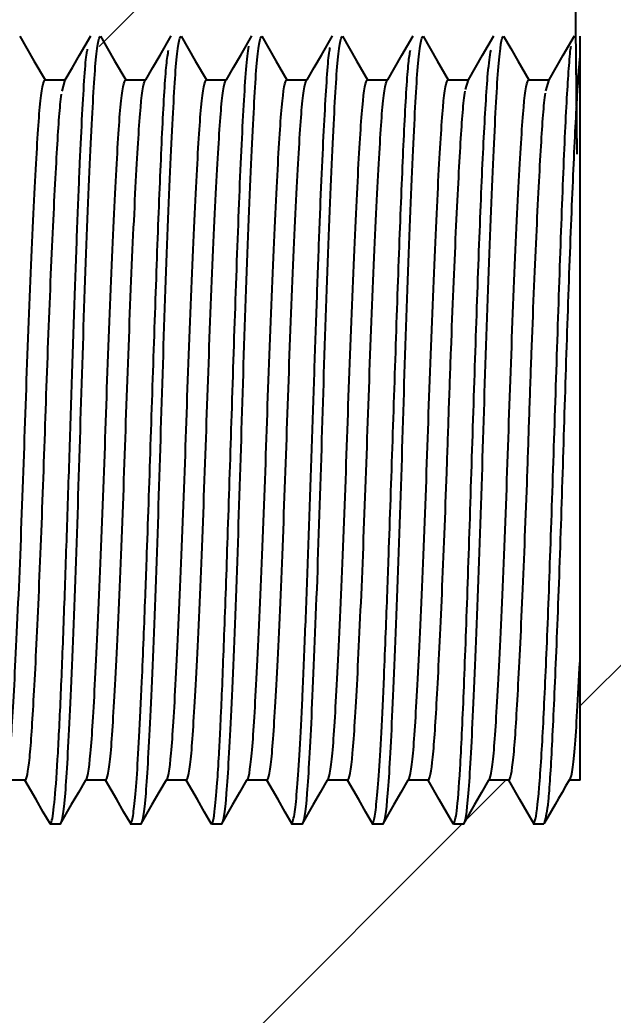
# Model space of a CAD drawing. Header units: millimetres. Extents: x 15 to 415, y 5 to 292.
# Drawn here: x 44.997 to 47.333, y 185.18 to 189.097 of the extents above; entities that cross this region are included whole.
import ezdxf

# ---------------------------------------------------------------- set-up
doc = ezdxf.new("R2010")
doc.units = ezdxf.units.MM
doc.header["$PDSIZE"] = -1
doc.dimstyles.new('ISO-25', dxfattribs={"dimtxt": 2.5, "dimasz": 2.5, "dimexe": 1.25, "dimexo": 0.625, "dimtad": 1, "dimtxsty": 'Standard', "dimcen": 2.5, "dimadec": 0, "dimazin": 0, "dimtfac": 1, "dimtmove": 0, "dimatfit": 3, "dimfxl": 0, "dimarcsym": 0})

# ---------------------------------------------------------------- blocks, each defined once
blk = doc.blocks.new('*D24')
at = {"color": 0, "lineweight": -2, "transparency": 16777216}
for p, q in [((47.1918, 188.5685), (47.0198, 204.5812)), ((39.1918, 188.4826), (39.0198, 204.4953)), ((50.5864, 203.6194), (54.1422, 203.6576)), ((39.0306, 203.4953), (47.0306, 203.5812)), ((35.4748, 203.4571), (31.919, 203.4189))]:
    blk.add_line(p, q, dxfattribs=at)
at = {"color": 0, "transparency": 16777216}
for points in [[(50.58, 204.2121), (50.5927, 203.0268), (47.0306, 203.5812)], [(35.4684, 204.0498), (35.4811, 202.8645), (39.0306, 203.4953)]]:
    blk.add_solid(points, dxfattribs=at)
at = {"layer": 'Defpoints', "color": 0, "transparency": 16777216}
for p in [(47.0306, 203.5812), (47.2026, 187.5686), (39.2026, 187.4826)]:
    blk.add_point(p, dxfattribs=at)
at = {"color": 0, "transparency": 16777216, "insert": (60.6245, 207.2233), "char_height": 3.5, "attachment_point": 5}
blk.add_mtext('8,00', dxfattribs=at)

msp = doc.modelspace()

# ---------------------------------------------------------------- hatches: boundary and pattern name
at = {"linetype": 'Continuous', "lineweight": 18}
h = msp.add_hatch(dxfattribs=at)
h.set_pattern_fill('ANSI31', angle=3e-322, style=0)
edge = h.paths.add_edge_path(flags=0)
edge.add_line((39.778, 188.8608), (39.8782, 189.0344))
edge.add_line((39.8782, 189.0344), (40.0162, 188.8608))
edge.add_line((40.0162, 188.8608), (40.0955, 188.8608))
edge.add_line((40.0955, 188.8608), (40.1957, 189.0344))
edge.add_line((40.1957, 189.0344), (40.3337, 188.8608))
edge.add_line((40.3337, 188.8608), (40.413, 188.8608))
edge.add_line((40.413, 188.8608), (40.5132, 189.0344))
edge.add_line((40.5132, 189.0344), (40.6512, 188.8608))
edge.add_line((40.6512, 188.8608), (40.7305, 188.8608))
edge.add_line((40.7305, 188.8608), (40.8307, 189.0344))
edge.add_line((40.8307, 189.0344), (40.9687, 188.8608))
edge.add_line((40.9687, 188.8608), (41.048, 188.8608))
edge.add_line((41.048, 188.8608), (41.1482, 189.0344))
edge.add_line((41.1482, 189.0344), (41.2862, 188.8608))
edge.add_line((41.2862, 188.8608), (41.3655, 188.8608))
edge.add_line((41.3655, 188.8608), (41.4657, 189.0344))
edge.add_line((41.4657, 189.0344), (41.6037, 188.8608))
edge.add_line((41.6037, 188.8608), (41.683, 188.8608))
edge.add_line((41.683, 188.8608), (41.7832, 189.0344))
edge.add_line((41.7832, 189.0344), (41.9212, 188.8608))
edge.add_line((41.9212, 188.8608), (42.0005, 188.8608))
edge.add_line((42.0005, 188.8608), (42.1007, 189.0344))
edge.add_line((42.1007, 189.0344), (42.2387, 188.8608))
edge.add_line((42.2387, 188.8608), (42.318, 188.8608))
edge.add_line((42.318, 188.8608), (42.4182, 189.0344))
edge.add_line((42.4182, 189.0344), (42.5562, 188.8608))
edge.add_line((42.5562, 188.8608), (42.6355, 188.8608))
edge.add_line((42.6355, 188.8608), (42.7357, 189.0344))
edge.add_line((42.7357, 189.0344), (42.8737, 188.8608))
edge.add_line((42.8737, 188.8608), (42.953, 188.8608))
edge.add_line((42.953, 188.8608), (43.0532, 189.0344))
edge.add_line((43.0532, 189.0344), (43.1912, 188.8608))
edge.add_line((43.1912, 188.8608), (43.2705, 188.8608))
edge.add_line((43.2705, 188.8608), (43.3707, 189.0344))
edge.add_line((43.3707, 189.0344), (43.5087, 188.8608))
edge.add_line((43.5087, 188.8608), (43.588, 188.8608))
edge.add_line((43.588, 188.8608), (43.6882, 189.0344))
edge.add_line((43.6882, 189.0344), (43.8262, 188.8608))
edge.add_line((43.8262, 188.8608), (43.9055, 188.8608))
edge.add_line((43.9055, 188.8608), (44.0057, 189.0344))
edge.add_line((44.0057, 189.0344), (44.1437, 188.8608))
edge.add_line((44.1437, 188.8608), (44.223, 188.8608))
edge.add_line((44.223, 188.8608), (44.3232, 189.0344))
edge.add_line((44.3232, 189.0344), (44.4612, 188.8608))
edge.add_line((44.4612, 188.8608), (44.5405, 188.8608))
edge.add_line((44.5405, 188.8608), (44.6407, 189.0344))
edge.add_line((44.6407, 189.0344), (44.7787, 188.8608))
edge.add_line((44.7787, 188.8608), (44.858, 188.8608))
edge.add_line((44.858, 188.8608), (44.9582, 189.0344))
edge.add_line((44.9582, 189.0344), (45.0962, 188.8608))
edge.add_line((45.0962, 188.8608), (45.1755, 188.8608))
edge.add_line((45.1755, 188.8608), (45.2757, 189.0344))
edge.add_line((45.2757, 189.0344), (45.4137, 188.8608))
edge.add_line((45.4137, 188.8608), (45.493, 188.8608))
edge.add_line((45.493, 188.8608), (45.5932, 189.0344))
edge.add_line((45.5932, 189.0344), (45.7312, 188.8608))
edge.add_line((45.7312, 188.8608), (45.8105, 188.8608))
edge.add_line((45.8105, 188.8608), (45.9107, 189.0344))
edge.add_line((45.9107, 189.0344), (46.0487, 188.8608))
edge.add_line((46.0487, 188.8608), (46.128, 188.8608))
edge.add_line((46.128, 188.8608), (46.2282, 189.0344))
edge.add_line((46.2282, 189.0344), (46.3662, 188.8608))
edge.add_line((46.3662, 188.8608), (46.4455, 188.8608))
edge.add_line((46.4455, 188.8608), (46.5457, 189.0344))
edge.add_line((46.5457, 189.0344), (46.6837, 188.8608))
edge.add_line((46.6837, 188.8608), (46.763, 188.8608))
edge.add_line((46.763, 188.8608), (46.8632, 189.0344))
edge.add_line((46.8632, 189.0344), (47.0012, 188.8608))
edge.add_line((47.0012, 188.8608), (47.0805, 188.8608))
edge.add_line((47.0805, 188.8608), (47.1807, 189.0344))
edge.add_line((47.1807, 189.0344), (47.2026, 186.1045))
edge.add_line((47.2026, 186.1045), (47.1599, 186.1045))
edge.add_line((47.1599, 186.1045), (47.0607, 185.9326))
edge.add_line((47.0607, 185.9326), (47.0187, 185.9326))
edge.add_line((47.0187, 185.9326), (46.9218, 186.1045))
edge.add_line((46.9218, 186.1045), (46.8424, 186.1045))
edge.add_line((46.8424, 186.1045), (46.7432, 185.9326))
edge.add_line((46.7432, 185.9326), (46.705, 185.9326))
edge.add_line((46.705, 185.9326), (46.6043, 186.1045))
edge.add_line((46.6043, 186.1045), (46.5249, 186.1045))
edge.add_line((46.5249, 186.1045), (46.4257, 185.9326))
edge.add_line((46.4257, 185.9326), (46.3842, 185.9326))
edge.add_line((46.3842, 185.9326), (46.2868, 186.1045))
edge.add_line((46.2868, 186.1045), (46.2074, 186.1045))
edge.add_line((46.2074, 186.1045), (46.1082, 185.9326))
edge.add_line((46.1082, 185.9326), (46.0667, 185.9326))
edge.add_line((46.0667, 185.9326), (45.9693, 186.1045))
edge.add_line((45.9693, 186.1045), (45.8899, 186.1045))
edge.add_line((45.8899, 186.1045), (45.7907, 185.9326))
edge.add_line((45.7907, 185.9326), (45.7514, 185.9326))
edge.add_line((45.7514, 185.9326), (45.6518, 186.1045))
edge.add_line((45.6518, 186.1045), (45.5724, 186.1045))
edge.add_line((45.5724, 186.1045), (45.4732, 185.9326))
edge.add_line((45.4732, 185.9326), (45.4317, 185.9326))
edge.add_line((45.4317, 185.9326), (45.3343, 186.1045))
edge.add_line((45.3343, 186.1045), (45.2549, 186.1045))
edge.add_line((45.2549, 186.1045), (45.1557, 185.9326))
edge.add_line((45.1557, 185.9326), (45.1161, 185.9326))
edge.add_line((45.1161, 185.9326), (45.0168, 186.1045))
edge.add_line((45.0168, 186.1045), (44.9374, 186.1045))
edge.add_line((44.9374, 186.1045), (44.8382, 185.9326))
edge.add_line((44.8382, 185.9326), (44.7984, 185.9326))
edge.add_line((44.7984, 185.9326), (44.6993, 186.1045))
edge.add_line((44.6993, 186.1045), (44.6199, 186.1045))
edge.add_line((44.6199, 186.1045), (44.5207, 185.9326))
edge.add_line((44.5207, 185.9326), (44.4809, 185.9326))
edge.add_line((44.4809, 185.9326), (44.3818, 186.1045))
edge.add_line((44.3818, 186.1045), (44.3024, 186.1045))
edge.add_line((44.3024, 186.1045), (44.2032, 185.9326))
edge.add_line((44.2032, 185.9326), (44.1638, 185.9326))
edge.add_line((44.1638, 185.9326), (44.0643, 186.1045))
edge.add_line((44.0643, 186.1045), (43.9849, 186.1045))
edge.add_line((43.9849, 186.1045), (43.8857, 185.9326))
edge.add_line((43.8857, 185.9326), (43.8458, 185.9326))
edge.add_line((43.8458, 185.9326), (43.7468, 186.1045))
edge.add_line((43.7468, 186.1045), (43.6674, 186.1045))
edge.add_line((43.6674, 186.1045), (43.5682, 185.9326))
edge.add_line((43.5682, 185.9326), (43.5294, 185.9326))
edge.add_line((43.5294, 185.9326), (43.4293, 186.1045))
edge.add_line((43.4293, 186.1045), (43.3499, 186.1045))
edge.add_line((43.3499, 186.1045), (43.2507, 185.9326))
edge.add_line((43.2507, 185.9326), (43.209, 185.9326))
edge.add_line((43.209, 185.9326), (43.1118, 186.1045))
edge.add_line((43.1118, 186.1045), (43.0324, 186.1045))
edge.add_line((43.0324, 186.1045), (42.9332, 185.9326))
edge.add_line((42.9332, 185.9326), (42.8964, 185.9326))
edge.add_line((42.8964, 185.9326), (42.7943, 186.1045))
edge.add_line((42.7943, 186.1045), (42.7149, 186.1045))
edge.add_line((42.7149, 186.1045), (42.6157, 185.9326))
edge.add_line((42.6157, 185.9326), (42.576, 185.9326))
edge.add_line((42.576, 185.9326), (42.4768, 186.1045))
edge.add_line((42.4768, 186.1045), (42.3974, 186.1045))
edge.add_line((42.3974, 186.1045), (42.2982, 185.9326))
edge.add_line((42.2982, 185.9326), (42.2572, 185.9326))
edge.add_line((42.2572, 185.9326), (42.1593, 186.1045))
edge.add_line((42.1593, 186.1045), (42.0799, 186.1045))
edge.add_line((42.0799, 186.1045), (41.9807, 185.9326))
edge.add_line((41.9807, 185.9326), (41.9385, 185.9326))
edge.add_line((41.9385, 185.9326), (41.8418, 186.1045))
edge.add_line((41.8418, 186.1045), (41.7624, 186.1045))
edge.add_line((41.7624, 186.1045), (41.6632, 185.9326))
edge.add_line((41.6632, 185.9326), (41.625, 185.9326))
edge.add_line((41.625, 185.9326), (41.5243, 186.1045))
edge.add_line((41.5243, 186.1045), (41.4449, 186.1045))
edge.add_line((41.4449, 186.1045), (41.3457, 185.9326))
edge.add_line((41.3457, 185.9326), (41.306, 185.9326))
edge.add_line((41.306, 185.9326), (41.2068, 186.1045))
edge.add_line((41.2068, 186.1045), (41.1274, 186.1045))
edge.add_line((41.1274, 186.1045), (41.0282, 185.9326))
edge.add_line((41.0282, 185.9326), (40.9914, 185.9326))
edge.add_line((40.9914, 185.9326), (40.8893, 186.1045))
edge.add_line((40.8893, 186.1045), (40.8099, 186.1045))
edge.add_line((40.8099, 186.1045), (40.7107, 185.9326))
edge.add_line((40.7107, 185.9326), (40.6725, 185.9326))
edge.add_line((40.6725, 185.9326), (40.5718, 186.1045))
edge.add_line((40.5718, 186.1045), (40.4924, 186.1045))
edge.add_line((40.4924, 186.1045), (40.3932, 185.9326))
edge.add_line((40.3932, 185.9326), (40.3559, 185.9326))
edge.add_line((40.3559, 185.9326), (40.2543, 186.1045))
edge.add_line((40.2543, 186.1045), (40.1749, 186.1045))
edge.add_line((40.1749, 186.1045), (40.0757, 185.9326))
edge.add_line((40.0757, 185.9326), (40.0374, 185.9326))
edge.add_line((40.0374, 185.9326), (39.9368, 186.1045))
edge.add_line((39.9368, 186.1045), (39.8574, 186.1045))
edge.add_line((39.8574, 186.1045), (39.7582, 185.9326))
edge.add_line((39.7582, 185.9326), (39.7185, 185.9326))
edge.add_line((39.7185, 185.9326), (39.6193, 186.1045))
edge.add_line((39.6193, 186.1045), (39.5399, 186.1045))
edge.add_line((39.5399, 186.1045), (39.4407, 185.9326))
edge.add_line((39.4407, 185.9326), (39.2026, 185.9326))
edge.add_line((39.2026, 185.9326), (39.2026, 139.0326))
edge.add_line((39.2026, 139.0326), (39.2254, 139.0326))
edge.add_line((39.2254, 139.0326), (39.3246, 138.8608))
edge.add_line((39.3246, 138.8608), (39.404, 138.8608))
edge.add_line((39.404, 138.8608), (39.5032, 139.0326))
edge.add_line((39.5032, 139.0326), (39.5455, 139.0326))
edge.add_line((39.5455, 139.0326), (39.6421, 138.8608))
edge.add_line((39.6421, 138.8608), (39.7215, 138.8608))
edge.add_line((39.7215, 138.8608), (39.8207, 139.0326))
edge.add_line((39.8207, 139.0326), (39.8621, 139.0326))
edge.add_line((39.8621, 139.0326), (39.9596, 138.8608))
edge.add_line((39.9596, 138.8608), (40.039, 138.8608))
edge.add_line((40.039, 138.8608), (40.1382, 139.0326))
edge.add_line((40.1382, 139.0326), (40.1768, 139.0326))
edge.add_line((40.1768, 139.0326), (40.2771, 138.8608))
edge.add_line((40.2771, 138.8608), (40.3565, 138.8608))
edge.add_line((40.3565, 138.8608), (40.4557, 139.0326))
edge.add_line((40.4557, 139.0326), (40.4958, 139.0326))
edge.add_line((40.4958, 139.0326), (40.5946, 138.8608))
edge.add_line((40.5946, 138.8608), (40.674, 138.8608))
edge.add_line((40.674, 138.8608), (40.7732, 139.0326))
edge.add_line((40.7732, 139.0326), (40.8126, 139.0326))
edge.add_line((40.8126, 139.0326), (40.9121, 138.8608))
edge.add_line((40.9121, 138.8608), (40.9915, 138.8608))
edge.add_line((40.9915, 138.8608), (41.0907, 139.0326))
edge.add_line((41.0907, 139.0326), (41.1304, 139.0326))
edge.add_line((41.1304, 139.0326), (41.2296, 138.8608))
edge.add_line((41.2296, 138.8608), (41.309, 138.8608))
edge.add_line((41.309, 138.8608), (41.4082, 139.0326))
edge.add_line((41.4082, 139.0326), (41.4497, 139.0326))
edge.add_line((41.4497, 139.0326), (41.5471, 138.8608))
edge.add_line((41.5471, 138.8608), (41.6265, 138.8608))
edge.add_line((41.6265, 138.8608), (41.7257, 139.0326))
edge.add_line((41.7257, 139.0326), (41.765, 139.0326))
edge.add_line((41.765, 139.0326), (41.8646, 138.8608))
edge.add_line((41.8646, 138.8608), (41.944, 138.8608))
edge.add_line((41.944, 138.8608), (42.0432, 139.0326))
edge.add_line((42.0432, 139.0326), (42.0843, 139.0326))
edge.add_line((42.0843, 139.0326), (42.1821, 138.8608))
edge.add_line((42.1821, 138.8608), (42.2615, 138.8608))
edge.add_line((42.2615, 138.8608), (42.3607, 139.0326))
edge.add_line((42.3607, 139.0326), (42.3976, 139.0326))
edge.add_line((42.3976, 139.0326), (42.4996, 138.8608))
edge.add_line((42.4996, 138.8608), (42.579, 138.8608))
edge.add_line((42.579, 138.8608), (42.6782, 139.0326))
edge.add_line((42.6782, 139.0326), (42.7164, 139.0326))
edge.add_line((42.7164, 139.0326), (42.8171, 138.8608))
edge.add_line((42.8171, 138.8608), (42.8965, 138.8608))
edge.add_line((42.8965, 138.8608), (42.9957, 139.0326))
edge.add_line((42.9957, 139.0326), (43.0354, 139.0326))
edge.add_line((43.0354, 139.0326), (43.1346, 138.8608))
edge.add_line((43.1346, 138.8608), (43.214, 138.8608))
edge.add_line((43.214, 138.8608), (43.3132, 139.0326))
edge.add_line((43.3132, 139.0326), (43.3558, 139.0326))
edge.add_line((43.3558, 139.0326), (43.4521, 138.8608))
edge.add_line((43.4521, 138.8608), (43.5315, 138.8608))
edge.add_line((43.5315, 138.8608), (43.6307, 139.0326))
edge.add_line((43.6307, 139.0326), (43.6696, 139.0326))
edge.add_line((43.6696, 139.0326), (43.7696, 138.8608))
edge.add_line((43.7696, 138.8608), (43.849, 138.8608))
edge.add_line((43.849, 138.8608), (43.9482, 139.0326))
edge.add_line((43.9482, 139.0326), (43.9871, 139.0326))
edge.add_line((43.9871, 139.0326), (44.0871, 138.8608))
edge.add_line((44.0871, 138.8608), (44.1665, 138.8608))
edge.add_line((44.1665, 138.8608), (44.2657, 139.0326))
edge.add_line((44.2657, 139.0326), (44.3053, 139.0326))
edge.add_line((44.3053, 139.0326), (44.4046, 138.8608))
edge.add_line((44.4046, 138.8608), (44.484, 138.8608))
edge.add_line((44.484, 138.8608), (44.5832, 139.0326))
edge.add_line((44.5832, 139.0326), (44.6247, 139.0326))
edge.add_line((44.6247, 139.0326), (44.7221, 138.8608))
edge.add_line((44.7221, 138.8608), (44.8015, 138.8608))
edge.add_line((44.8015, 138.8608), (44.9007, 139.0326))
edge.add_line((44.9007, 139.0326), (44.9404, 139.0326))
edge.add_line((44.9404, 139.0326), (45.0396, 138.8608))
edge.add_line((45.0396, 138.8608), (45.119, 138.8608))
edge.add_line((45.119, 138.8608), (45.2182, 139.0326))
edge.add_line((45.2182, 139.0326), (45.2561, 139.0326))
edge.add_line((45.2561, 139.0326), (45.3571, 138.8608))
edge.add_line((45.3571, 138.8608), (45.4365, 138.8608))
edge.add_line((45.4365, 138.8608), (45.5357, 139.0326))
edge.add_line((45.5357, 139.0326), (45.5771, 139.0326))
edge.add_line((45.5771, 139.0326), (45.6746, 138.8608))
edge.add_line((45.6746, 138.8608), (45.754, 138.8608))
edge.add_line((45.754, 138.8608), (45.8532, 139.0326))
edge.add_line((45.8532, 139.0326), (45.89, 139.0326))
edge.add_line((45.89, 139.0326), (45.9921, 138.8608))
edge.add_line((45.9921, 138.8608), (46.0715, 138.8608))
edge.add_line((46.0715, 138.8608), (46.1707, 139.0326))
edge.add_line((46.1707, 139.0326), (46.2085, 139.0326))
edge.add_line((46.2085, 139.0326), (46.3096, 138.8608))
edge.add_line((46.3096, 138.8608), (46.389, 138.8608))
edge.add_line((46.389, 138.8608), (46.4882, 139.0326))
edge.add_line((46.4882, 139.0326), (46.5295, 139.0326))
edge.add_line((46.5295, 139.0326), (46.6271, 138.8608))
edge.add_line((46.6271, 138.8608), (46.7065, 138.8608))
edge.add_line((46.7065, 138.8608), (46.8057, 139.0326))
edge.add_line((46.8057, 139.0326), (46.8454, 139.0326))
edge.add_line((46.8454, 139.0326), (46.9446, 138.8608))
edge.add_line((46.9446, 138.8608), (47.024, 138.8608))
edge.add_line((47.024, 138.8608), (47.1232, 139.0326))
edge.add_line((47.1232, 139.0326), (47.2026, 139.0326))
edge.add_line((47.2026, 139.0326), (47.2026, 135.9326))
edge.add_line((47.2026, 135.9326), (46.9644, 135.9326))
edge.add_line((46.9644, 135.9326), (46.8652, 136.1045))
edge.add_line((46.8652, 136.1045), (46.7858, 136.1045))
edge.add_line((46.7858, 136.1045), (46.6866, 135.9326))
edge.add_line((46.6866, 135.9326), (46.6469, 135.9326))
edge.add_line((46.6469, 135.9326), (46.5477, 136.1045))
edge.add_line((46.5477, 136.1045), (46.4683, 136.1045))
edge.add_line((46.4683, 136.1045), (46.3691, 135.9326))
edge.add_line((46.3691, 135.9326), (46.3294, 135.9326))
edge.add_line((46.3294, 135.9326), (46.2302, 136.1045))
edge.add_line((46.2302, 136.1045), (46.1508, 136.1045))
edge.add_line((46.1508, 136.1045), (46.0516, 135.9326))
edge.add_line((46.0516, 135.9326), (46.0119, 135.9326))
edge.add_line((46.0119, 135.9326), (45.9127, 136.1045))
edge.add_line((45.9127, 136.1045), (45.8333, 136.1045))
edge.add_line((45.8333, 136.1045), (45.7341, 135.9326))
edge.add_line((45.7341, 135.9326), (45.6944, 135.9326))
edge.add_line((45.6944, 135.9326), (45.5952, 136.1045))
edge.add_line((45.5952, 136.1045), (45.5158, 136.1045))
edge.add_line((45.5158, 136.1045), (45.4166, 135.9326))
edge.add_line((45.4166, 135.9326), (45.3769, 135.9326))
edge.add_line((45.3769, 135.9326), (45.2777, 136.1045))
edge.add_line((45.2777, 136.1045), (45.1983, 136.1045))
edge.add_line((45.1983, 136.1045), (45.0991, 135.9326))
edge.add_line((45.0991, 135.9326), (45.0594, 135.9326))
edge.add_line((45.0594, 135.9326), (44.9602, 136.1045))
edge.add_line((44.9602, 136.1045), (44.8808, 136.1045))
edge.add_line((44.8808, 136.1045), (44.7816, 135.9326))
edge.add_line((44.7816, 135.9326), (44.7419, 135.9326))
edge.add_line((44.7419, 135.9326), (44.6427, 136.1045))
edge.add_line((44.6427, 136.1045), (44.5633, 136.1045))
edge.add_line((44.5633, 136.1045), (44.4641, 135.9326))
edge.add_line((44.4641, 135.9326), (44.4244, 135.9326))
edge.add_line((44.4244, 135.9326), (44.3252, 136.1045))
edge.add_line((44.3252, 136.1045), (44.2458, 136.1045))
edge.add_line((44.2458, 136.1045), (44.1466, 135.9326))
edge.add_line((44.1466, 135.9326), (44.1069, 135.9326))
edge.add_line((44.1069, 135.9326), (44.0077, 136.1045))
edge.add_line((44.0077, 136.1045), (43.9283, 136.1045))
edge.add_line((43.9283, 136.1045), (43.8291, 135.9326))
edge.add_line((43.8291, 135.9326), (43.7894, 135.9326))
edge.add_line((43.7894, 135.9326), (43.6902, 136.1045))
edge.add_line((43.6902, 136.1045), (43.6108, 136.1045))
edge.add_line((43.6108, 136.1045), (43.5116, 135.9326))
edge.add_line((43.5116, 135.9326), (43.4719, 135.9326))
edge.add_line((43.4719, 135.9326), (43.3727, 136.1045))
edge.add_line((43.3727, 136.1045), (43.2933, 136.1045))
edge.add_line((43.2933, 136.1045), (43.1941, 135.9326))
edge.add_line((43.1941, 135.9326), (43.1544, 135.9326))
edge.add_line((43.1544, 135.9326), (43.0552, 136.1045))
edge.add_line((43.0552, 136.1045), (42.9758, 136.1045))
edge.add_line((42.9758, 136.1045), (42.8766, 135.9326))
edge.add_line((42.8766, 135.9326), (42.8369, 135.9326))
edge.add_line((42.8369, 135.9326), (42.7377, 136.1045))
edge.add_line((42.7377, 136.1045), (42.6583, 136.1045))
edge.add_line((42.6583, 136.1045), (42.5591, 135.9326))
edge.add_line((42.5591, 135.9326), (42.5194, 135.9326))
edge.add_line((42.5194, 135.9326), (42.4202, 136.1045))
edge.add_line((42.4202, 136.1045), (42.3408, 136.1045))
edge.add_line((42.3408, 136.1045), (42.2416, 135.9326))
edge.add_line((42.2416, 135.9326), (42.2019, 135.9326))
edge.add_line((42.2019, 135.9326), (42.1027, 136.1045))
edge.add_line((42.1027, 136.1045), (42.0233, 136.1045))
edge.add_line((42.0233, 136.1045), (41.9241, 135.9326))
edge.add_line((41.9241, 135.9326), (41.8844, 135.9326))
edge.add_line((41.8844, 135.9326), (41.7852, 136.1045))
edge.add_line((41.7852, 136.1045), (41.7058, 136.1045))
edge.add_line((41.7058, 136.1045), (41.6066, 135.9326))
edge.add_line((41.6066, 135.9326), (41.5669, 135.9326))
edge.add_line((41.5669, 135.9326), (41.4677, 136.1045))
edge.add_line((41.4677, 136.1045), (41.3883, 136.1045))
edge.add_line((41.3883, 136.1045), (41.2891, 135.9326))
edge.add_line((41.2891, 135.9326), (41.2494, 135.9326))
edge.add_line((41.2494, 135.9326), (41.1502, 136.1045))
edge.add_line((41.1502, 136.1045), (41.0708, 136.1045))
edge.add_line((41.0708, 136.1045), (40.9716, 135.9326))
edge.add_line((40.9716, 135.9326), (40.9319, 135.9326))
edge.add_line((40.9319, 135.9326), (40.8327, 136.1045))
edge.add_line((40.8327, 136.1045), (40.7533, 136.1045))
edge.add_line((40.7533, 136.1045), (40.6541, 135.9326))
edge.add_line((40.6541, 135.9326), (40.6144, 135.9326))
edge.add_line((40.6144, 135.9326), (40.5152, 136.1045))
edge.add_line((40.5152, 136.1045), (40.4358, 136.1045))
edge.add_line((40.4358, 136.1045), (40.3366, 135.9326))
edge.add_line((40.3366, 135.9326), (40.2969, 135.9326))
edge.add_line((40.2969, 135.9326), (40.1977, 136.1045))
edge.add_line((40.1977, 136.1045), (40.1183, 136.1045))
edge.add_line((40.1183, 136.1045), (40.0191, 135.9326))
edge.add_line((40.0191, 135.9326), (39.9794, 135.9326))
edge.add_line((39.9794, 135.9326), (39.8802, 136.1045))
edge.add_line((39.8802, 136.1045), (39.8008, 136.1045))
edge.add_line((39.8008, 136.1045), (39.7016, 135.9326))
edge.add_line((39.7016, 135.9326), (39.6619, 135.9326))
edge.add_line((39.6619, 135.9326), (39.5627, 136.1045))
edge.add_line((39.5627, 136.1045), (39.4833, 136.1045))
edge.add_line((39.4833, 136.1045), (39.3841, 135.9326))
edge.add_line((39.3841, 135.9326), (39.3444, 135.9326))
edge.add_line((39.3444, 135.9326), (39.2452, 136.1045))
edge.add_line((39.2452, 136.1045), (39.1658, 136.1045))
edge.add_line((39.1658, 136.1045), (39.0666, 135.9326))
edge.add_line((39.0666, 135.9326), (39.2024, 135.9326))
edge.add_line((39.2024, 135.9326), (39.2026, 127.4826))
edge.add_line((39.2026, 127.4826), (51.2026, 127.4826))
edge.add_line((51.2026, 127.4826), (51.2026, 197.4826))
edge.add_line((51.2026, 197.4826), (39.2026, 197.4826))
edge.add_line((39.2026, 197.4826), (39.2026, 189.0326))
edge.add_spline(control_points=[(39.2026, 189.0326), (39.229, 189.0326), (39.2555, 189.0326), (39.2819, 189.0326)], knot_values=[0, 0, 0, 0, 1, 1, 1, 1], weights=[1, 1, 1, 1], degree=3, periodic=0)
edge.add_line((39.2819, 189.0326), (39.3812, 188.8608))
edge.add_line((39.3812, 188.8608), (39.4605, 188.8608))
edge.add_line((39.4605, 188.8608), (39.5607, 189.0344))
edge.add_line((39.5607, 189.0344), (39.6987, 188.8608))
edge.add_line((39.6987, 188.8608), (39.778, 188.8608))

# ---------------------------------------------------------------- linework, layer by layer
at = {"color": 7, "linetype": 'Continuous', "lineweight": 25}
for p, q in [((47.2026, 186.1045), (47.2026, 189.0326)), ((45.0962, 188.8608), (45.1755, 188.8608)), ((45.1637, 188.8161), (45.1755, 188.8608)), ((45.4137, 188.8608), (45.493, 188.8608)), ((45.7312, 188.8608), (45.8105, 188.8608)), ((46.0487, 188.8608), (46.128, 188.8608)), ((46.3662, 188.8608), (46.4455, 188.8608)), ((46.6837, 188.8608), (46.763, 188.8608)), ((46.7516, 188.8229), (46.763, 188.8608)), ((47.0012, 188.8608), (47.0805, 188.8608)), ((47.0686, 188.8178), (47.0805, 188.8608)), ((45.0168, 186.1045), (44.9374, 186.1045)), ((45.3343, 186.1045), (45.2549, 186.1045)), ((45.6518, 186.1045), (45.5724, 186.1045)), ((45.9693, 186.1045), (45.8899, 186.1045)), ((46.2868, 186.1045), (46.2074, 186.1045)), ((46.6043, 186.1045), (46.5249, 186.1045)), ((46.9218, 186.1045), (46.8424, 186.1045)), ((47.2026, 186.1045), (47.1599, 186.1045)), ((45.1161, 185.9326), (45.1557, 185.9326)), ((45.4317, 185.9326), (45.4732, 185.9326)), ((45.7514, 185.9326), (45.7907, 185.9326)), ((46.0667, 185.9326), (46.1082, 185.9326)), ((46.3842, 185.9326), (46.4257, 185.9326)), ((46.7049, 185.9326), (46.7432, 185.9326)), ((47.0187, 185.9326), (47.0607, 185.9326))]:
    msp.add_line(p, q, dxfattribs=at)
at = {"color": 7, "linetype": 'Continuous', "lineweight": 25, "flags": 128}
for points in [[(44.9969, 189.0326), (45.0247, 188.9846), (45.0524, 188.9366), (45.0962, 188.8608)], [(45.1755, 188.8608), (45.2035, 188.9093), (45.2315, 188.9578), (45.2757, 189.0344)], [(45.3144, 189.0326), (45.3422, 188.9846), (45.3699, 188.9366), (45.4137, 188.8608)], [(45.493, 188.8608), (45.521, 188.9093), (45.549, 188.9578), (45.5932, 189.0344)], [(45.6319, 189.0326), (45.6597, 188.9846), (45.6874, 188.9366), (45.7312, 188.8608)], [(45.8105, 188.8608), (45.8385, 188.9093), (45.8665, 188.9578), (45.9107, 189.0344)], [(45.9494, 189.0326), (45.9772, 188.9846), (46.0049, 188.9366), (46.0487, 188.8608)], [(46.128, 188.8608), (46.156, 188.9093), (46.184, 188.9578), (46.2282, 189.0344)], [(46.2669, 189.0326), (46.2947, 188.9846), (46.3224, 188.9366), (46.3662, 188.8608)], [(46.4455, 188.8608), (46.4735, 188.9093), (46.5015, 188.9578), (46.5457, 189.0344)], [(46.5844, 189.0326), (46.6122, 188.9846), (46.6399, 188.9366), (46.6837, 188.8608)], [(46.763, 188.8608), (46.791, 188.9093), (46.819, 188.9578), (46.8632, 189.0344)], [(46.9019, 189.0326), (46.9297, 188.9846), (46.9574, 188.9366), (47.0012, 188.8608)], [(47.0805, 188.8608), (47.1085, 188.9093), (47.1365, 188.9578), (47.1807, 189.0344)], [(45.117, 185.9309), (45.089, 185.9794), (45.061, 186.028), (45.0168, 186.1045)], [(45.2549, 186.1045), (45.2272, 186.0565), (45.1994, 186.0084), (45.1557, 185.9326)], [(45.4345, 185.9309), (45.4065, 185.9794), (45.3785, 186.028), (45.3343, 186.1045)], [(45.5724, 186.1045), (45.5447, 186.0565), (45.5169, 186.0084), (45.4732, 185.9326)], [(45.752, 185.9309), (45.724, 185.9794), (45.696, 186.028), (45.6518, 186.1045)], [(45.8899, 186.1045), (45.8622, 186.0565), (45.8344, 186.0084), (45.7907, 185.9326)], [(46.0695, 185.9309), (46.0415, 185.9794), (46.0135, 186.028), (45.9693, 186.1045)], [(46.2074, 186.1045), (46.1797, 186.0565), (46.1519, 186.0084), (46.1082, 185.9326)], [(46.387, 185.9309), (46.359, 185.9794), (46.331, 186.028), (46.2868, 186.1045)], [(46.5249, 186.1045), (46.4972, 186.0565), (46.4694, 186.0084), (46.4257, 185.9326)], [(46.7045, 185.9309), (46.6765, 185.9794), (46.6485, 186.028), (46.6043, 186.1045)], [(46.8424, 186.1045), (46.8147, 186.0565), (46.7869, 186.0084), (46.7432, 185.9326)], [(47.022, 185.9309), (46.994, 185.9794), (46.966, 186.028), (46.9218, 186.1045)], [(47.1599, 186.1045), (47.146, 186.0805), (47.1322, 186.0565), (47.1183, 186.0324), (47.1044, 186.0084), (47.0906, 185.9844), (47.0756, 185.9585), (47.0607, 185.9326)]]:
    msp.add_lwpolyline(points, dxfattribs=at)
at = {"color": 7, "linetype": 'Continuous', "lineweight": 25}
for points, knots in [([(45.1557, 185.9326), (45.1628, 185.9326), (45.1698, 185.9759), (45.1793, 186.0915), (45.1821, 186.1373), (45.1881, 186.2462), (45.1913, 186.3098), (45.2014, 186.5252), (45.2087, 186.7024), (45.2227, 187.0848), (45.2293, 187.2889), (45.2408, 187.6764), (45.2475, 187.8805), (45.2615, 188.2629), (45.2687, 188.4401), (45.2788, 188.6554), (45.282, 188.719), (45.288, 188.828), (45.2908, 188.8738), (45.3003, 188.9894), (45.3073, 189.0326), (45.3144, 189.0326)], [0, 0, 0, 0, 0.125, 0.125, 0.1875, 0.1875, 0.25, 0.25, 0.375, 0.375, 0.5, 0.5, 0.625, 0.625, 0.75, 0.75, 0.8125, 0.8125, 0.875, 0.875, 1, 1, 1, 1]), ([(45.4732, 185.9326), (45.4803, 185.9326), (45.4873, 185.9759), (45.4968, 186.0915), (45.4996, 186.1373), (45.5056, 186.2462), (45.5088, 186.3098), (45.5189, 186.5252), (45.5262, 186.7024), (45.5402, 187.0848), (45.5468, 187.2889), (45.5583, 187.6764), (45.565, 187.8805), (45.579, 188.2629), (45.5862, 188.4401), (45.5963, 188.6554), (45.5995, 188.719), (45.6055, 188.828), (45.6083, 188.8738), (45.6178, 188.9894), (45.6248, 189.0326), (45.6319, 189.0326)], [0, 0, 0, 0, 0.125, 0.125, 0.1875, 0.1875, 0.25, 0.25, 0.375, 0.375, 0.5, 0.5, 0.625, 0.625, 0.75, 0.75, 0.8125, 0.8125, 0.875, 0.875, 1, 1, 1, 1]), ([(45.7907, 185.9326), (45.7978, 185.9326), (45.8048, 185.9759), (45.8143, 186.0915), (45.8171, 186.1373), (45.8231, 186.2462), (45.8263, 186.3098), (45.8364, 186.5252), (45.8437, 186.7024), (45.8577, 187.0848), (45.8643, 187.2889), (45.8758, 187.6764), (45.8825, 187.8805), (45.8965, 188.2629), (45.9037, 188.4401), (45.9138, 188.6554), (45.917, 188.719), (45.923, 188.828), (45.9258, 188.8738), (45.9353, 188.9894), (45.9423, 189.0326), (45.9494, 189.0326)], [0, 0, 0, 0, 0.125, 0.125, 0.1875, 0.1875, 0.25, 0.25, 0.375, 0.375, 0.5, 0.5, 0.625, 0.625, 0.75, 0.75, 0.8125, 0.8125, 0.875, 0.875, 1, 1, 1, 1]), ([(46.1082, 185.9326), (46.1153, 185.9326), (46.1223, 185.9759), (46.1318, 186.0915), (46.1346, 186.1373), (46.1406, 186.2462), (46.1438, 186.3098), (46.1539, 186.5252), (46.1612, 186.7024), (46.1752, 187.0848), (46.1818, 187.2889), (46.1933, 187.6764), (46.2, 187.8805), (46.214, 188.2629), (46.2212, 188.4401), (46.2313, 188.6554), (46.2345, 188.719), (46.2405, 188.828), (46.2433, 188.8738), (46.2528, 188.9894), (46.2598, 189.0326), (46.2669, 189.0326)], [0, 0, 0, 0, 0.125, 0.125, 0.1875, 0.1875, 0.25, 0.25, 0.375, 0.375, 0.5, 0.5, 0.625, 0.625, 0.75, 0.75, 0.8125, 0.8125, 0.875, 0.875, 1, 1, 1, 1]), ([(46.4257, 185.9326), (46.4328, 185.9326), (46.4398, 185.9759), (46.4493, 186.0915), (46.4521, 186.1373), (46.4581, 186.2462), (46.4613, 186.3098), (46.4714, 186.5252), (46.4787, 186.7024), (46.4927, 187.0848), (46.4993, 187.2889), (46.5108, 187.6764), (46.5175, 187.8805), (46.5315, 188.2629), (46.5387, 188.4401), (46.5488, 188.6554), (46.552, 188.719), (46.558, 188.828), (46.5608, 188.8738), (46.5703, 188.9894), (46.5773, 189.0326), (46.5844, 189.0326)], [0, 0, 0, 0, 0.125, 0.125, 0.1875, 0.1875, 0.25, 0.25, 0.375, 0.375, 0.5, 0.5, 0.625, 0.625, 0.75, 0.75, 0.8125, 0.8125, 0.875, 0.875, 1, 1, 1, 1]), ([(46.7432, 185.9326), (46.7503, 185.9326), (46.7573, 185.9759), (46.7668, 186.0915), (46.7696, 186.1373), (46.7756, 186.2462), (46.7788, 186.3098), (46.7889, 186.5252), (46.7962, 186.7024), (46.8102, 187.0848), (46.8168, 187.2889), (46.8283, 187.6764), (46.835, 187.8805), (46.849, 188.2629), (46.8562, 188.4401), (46.8663, 188.6554), (46.8695, 188.719), (46.8755, 188.828), (46.8783, 188.8738), (46.8878, 188.9894), (46.8948, 189.0326), (46.9019, 189.0326)], [0, 0, 0, 0, 0.125, 0.125, 0.1875, 0.1875, 0.25, 0.25, 0.375, 0.375, 0.5, 0.5, 0.625, 0.625, 0.75, 0.75, 0.8125, 0.8125, 0.875, 0.875, 1, 1, 1, 1]), ([(45.1161, 185.9326), (45.1173, 185.9335), (45.1229, 185.9374), (45.1327, 185.9999), (45.1454, 186.1711), (45.1576, 186.4159), (45.1696, 186.7127), (45.1811, 187.0407), (45.1923, 187.3797), (45.203, 187.7119), (45.2135, 188.0228), (45.2235, 188.3004), (45.2332, 188.5387), (45.2453, 188.7835), (45.2555, 188.9508), (45.2625, 188.9773), (45.2637, 188.9818)], [0, 0, 0, 0, 0.025041, 0.113239, 0.198936, 0.282131, 0.362817, 0.440999, 0.516674, 0.58984, 0.660497, 0.728645, 0.794281, 0.857404, 0.975673, 1, 1, 1, 1]), ([(45.4317, 185.9326), (45.4338, 185.9348), (45.4389, 185.9403), (45.4473, 185.9945), (45.457, 186.1049), (45.4671, 186.2702), (45.4764, 186.463), (45.4844, 186.6552), (45.4907, 186.8177), (45.4998, 187.0653), (45.5119, 187.4234), (45.5275, 187.8912), (45.543, 188.3293), (45.5585, 188.6865), (45.5717, 188.9172), (45.5797, 188.9623), (45.5825, 188.9782)], [0, 0, 0, 0, 0.040646, 0.10235, 0.16621, 0.232225, 0.300393, 0.347078, 0.388963, 0.42264, 0.524127, 0.626778, 0.730592, 0.835568, 0.941708, 1, 1, 1, 1]), ([(45.7514, 185.9326), (45.7523, 185.9331), (45.7564, 185.9352), (45.764, 185.9726), (45.7731, 186.0723), (45.7806, 186.1926), (45.7859, 186.2961), (45.7931, 186.4489), (45.803, 186.6982), (45.8167, 187.0935), (45.8316, 187.5548), (45.8478, 188.045), (45.8651, 188.5086), (45.8804, 188.8072), (45.8915, 188.945), (45.8964, 188.9811), (45.898, 188.9932)], [0, 0, 0, 0, 0.018101, 0.086479, 0.158049, 0.207594, 0.243509, 0.270603, 0.356808, 0.450637, 0.552079, 0.661122, 0.777752, 0.901957, 0.967188, 1, 1, 1, 1]), ([(46.0667, 185.9326), (46.071, 185.9417), (46.0785, 185.9575), (46.0893, 186.0696), (46.0993, 186.2187), (46.1096, 186.4225), (46.1203, 186.6739), (46.131, 186.9601), (46.1416, 187.2639), (46.1519, 187.5691), (46.162, 187.8643), (46.1717, 188.1392), (46.1812, 188.3852), (46.1905, 188.5973), (46.2023, 188.8183), (46.2119, 188.9636), (46.2184, 188.9862), (46.2192, 188.989)], [0, 0, 0, 0, 0.084779, 0.147988, 0.213348, 0.280861, 0.350525, 0.42076, 0.489308, 0.556369, 0.621945, 0.686033, 0.748634, 0.809748, 0.869372, 0.983757, 1, 1, 1, 1]), ([(46.3842, 185.9326), (46.3865, 185.9354), (46.3919, 185.9418), (46.4006, 186.0018), (46.4104, 186.1166), (46.4205, 186.2864), (46.4298, 186.4829), (46.4377, 186.6757), (46.4439, 186.8374), (46.4529, 187.0839), (46.4651, 187.4429), (46.4806, 187.9102), (46.4962, 188.3461), (46.5117, 188.699), (46.5247, 188.9229), (46.5324, 188.9642), (46.535, 188.9781)], [0, 0, 0, 0, 0.045693, 0.107579, 0.171622, 0.237817, 0.306165, 0.352971, 0.393154, 0.42684, 0.528355, 0.631039, 0.734891, 0.839913, 0.946101, 1, 1, 1, 1]), ([(46.7049, 185.9326), (46.7091, 185.9427), (46.7178, 185.9635), (46.7286, 186.109), (46.7377, 186.2824), (46.7474, 186.5038), (46.7598, 186.844), (46.7751, 187.312), (46.7907, 187.7965), (46.8067, 188.2507), (46.8203, 188.5703), (46.8314, 188.769), (46.8412, 188.9137), (46.8481, 188.9546), (46.8521, 188.9785)], [0, 0, 0, 0, 0.088549, 0.183315, 0.235736, 0.288653, 0.394173, 0.499696, 0.605221, 0.71075, 0.81628, 0.869207, 0.923287, 1, 1, 1, 1]), ([(47.0187, 185.9326), (47.0209, 185.9351), (47.0285, 185.9436), (47.0391, 186.0325), (47.0501, 186.1856), (47.0608, 186.3716), (47.0738, 186.6644), (47.0894, 187.093), (47.105, 187.5703), (47.1207, 188.0535), (47.1365, 188.4908), (47.1495, 188.7745), (47.1596, 188.9188), (47.1647, 188.9825), (47.1673, 188.9919), (47.1674, 188.9923)], [0, 0, 0, 0, 0.043125, 0.148925, 0.201981, 0.251343, 0.350214, 0.452062, 0.556885, 0.664681, 0.775449, 0.889184, 0.94437, 0.997546, 1, 1, 1, 1]), ([(47.0638, 185.9418), (47.0688, 185.9599), (47.0791, 185.9973), (47.0927, 186.2289), (47.1087, 186.5737), (47.1254, 187.0115), (47.1403, 187.4896), (47.1552, 187.9681), (47.172, 188.4011), (47.1878, 188.7534), (47.1974, 188.8832), (47.2021, 188.947)], [0, 0, 0, 0, 0.103182, 0.212667, 0.325825, 0.440608, 0.551527, 0.662629, 0.777446, 0.89047, 1, 1, 1, 1]), ([(44.9374, 186.1045), (44.9445, 186.1045), (44.9516, 186.1429), (44.961, 186.2458), (44.9638, 186.2864), (44.9698, 186.3833), (44.973, 186.4399), (44.9831, 186.6314), (44.9904, 186.7889), (45.0044, 187.1289), (45.0111, 187.3104), (45.0225, 187.6549), (45.0292, 187.8364), (45.0432, 188.1764), (45.0504, 188.3339), (45.0605, 188.5254), (45.0637, 188.582), (45.0698, 188.6788), (45.0726, 188.7195), (45.082, 188.8224), (45.0891, 188.8608), (45.0962, 188.8608)], [0, 0, 0, 0, 0.125, 0.125, 0.1875, 0.1875, 0.25, 0.25, 0.375, 0.375, 0.5, 0.5, 0.625, 0.625, 0.75, 0.75, 0.8125, 0.8125, 0.875, 0.875, 1, 1, 1, 1]), ([(45.2549, 186.1045), (45.262, 186.1045), (45.2691, 186.1429), (45.2785, 186.2458), (45.2813, 186.2864), (45.2873, 186.3833), (45.2905, 186.4399), (45.3006, 186.6314), (45.3079, 186.7889), (45.3219, 187.1289), (45.3286, 187.3104), (45.34, 187.6549), (45.3467, 187.8364), (45.3607, 188.1764), (45.3679, 188.3339), (45.378, 188.5254), (45.3812, 188.582), (45.3873, 188.6788), (45.3901, 188.7195), (45.3995, 188.8224), (45.4066, 188.8608), (45.4137, 188.8608)], [0, 0, 0, 0, 0.125, 0.125, 0.1875, 0.1875, 0.25, 0.25, 0.375, 0.375, 0.5, 0.5, 0.625, 0.625, 0.75, 0.75, 0.8125, 0.8125, 0.875, 0.875, 1, 1, 1, 1]), ([(45.3343, 186.1045), (45.3414, 186.1045), (45.3484, 186.1429), (45.3579, 186.2458), (45.3607, 186.2864), (45.3667, 186.3833), (45.3699, 186.4399), (45.38, 186.6314), (45.3873, 186.7889), (45.4012, 187.1289), (45.4079, 187.3104), (45.4194, 187.6549), (45.4261, 187.8364), (45.44, 188.1764), (45.4473, 188.3339), (45.4574, 188.5254), (45.4606, 188.582), (45.4666, 188.6788), (45.4694, 188.7195), (45.4789, 188.8224), (45.4859, 188.8608), (45.493, 188.8608)], [0, 0, 0, 0, 0.125, 0.125, 0.1875, 0.1875, 0.25, 0.25, 0.375, 0.375, 0.5, 0.5, 0.625, 0.625, 0.75, 0.75, 0.8125, 0.8125, 0.875, 0.875, 1, 1, 1, 1]), ([(45.5724, 186.1045), (45.5795, 186.1045), (45.5866, 186.1429), (45.596, 186.2458), (45.5988, 186.2864), (45.6048, 186.3833), (45.608, 186.4399), (45.6181, 186.6314), (45.6254, 186.7889), (45.6394, 187.1289), (45.6461, 187.3104), (45.6575, 187.6549), (45.6642, 187.8364), (45.6782, 188.1764), (45.6854, 188.3339), (45.6955, 188.5254), (45.6987, 188.582), (45.7048, 188.6788), (45.7076, 188.7195), (45.717, 188.8224), (45.7241, 188.8608), (45.7312, 188.8608)], [0, 0, 0, 0, 0.125, 0.125, 0.1875, 0.1875, 0.25, 0.25, 0.375, 0.375, 0.5, 0.5, 0.625, 0.625, 0.75, 0.75, 0.8125, 0.8125, 0.875, 0.875, 1, 1, 1, 1]), ([(45.6518, 186.1045), (45.6589, 186.1045), (45.6659, 186.1429), (45.6754, 186.2458), (45.6782, 186.2864), (45.6842, 186.3833), (45.6874, 186.4399), (45.6975, 186.6314), (45.7048, 186.7889), (45.7187, 187.1289), (45.7254, 187.3104), (45.7369, 187.6549), (45.7436, 187.8364), (45.7575, 188.1764), (45.7648, 188.3339), (45.7749, 188.5254), (45.7781, 188.582), (45.7841, 188.6788), (45.7869, 188.7195), (45.7964, 188.8224), (45.8034, 188.8608), (45.8105, 188.8608)], [0, 0, 0, 0, 0.125, 0.125, 0.1875, 0.1875, 0.25, 0.25, 0.375, 0.375, 0.5, 0.5, 0.625, 0.625, 0.75, 0.75, 0.8125, 0.8125, 0.875, 0.875, 1, 1, 1, 1]), ([(45.8899, 186.1045), (45.897, 186.1045), (45.9041, 186.1429), (45.9135, 186.2458), (45.9163, 186.2864), (45.9223, 186.3833), (45.9255, 186.4399), (45.9356, 186.6314), (45.9429, 186.7889), (45.9569, 187.1289), (45.9636, 187.3104), (45.975, 187.6549), (45.9817, 187.8364), (45.9957, 188.1764), (46.0029, 188.3339), (46.013, 188.5254), (46.0162, 188.582), (46.0223, 188.6788), (46.0251, 188.7195), (46.0345, 188.8224), (46.0416, 188.8608), (46.0487, 188.8608)], [0, 0, 0, 0, 0.125, 0.125, 0.1875, 0.1875, 0.25, 0.25, 0.375, 0.375, 0.5, 0.5, 0.625, 0.625, 0.75, 0.75, 0.8125, 0.8125, 0.875, 0.875, 1, 1, 1, 1]), ([(45.9693, 186.1045), (45.9764, 186.1045), (45.9834, 186.1429), (45.9929, 186.2458), (45.9957, 186.2864), (46.0017, 186.3833), (46.0049, 186.4399), (46.015, 186.6314), (46.0223, 186.7889), (46.0362, 187.1289), (46.0429, 187.3104), (46.0544, 187.6549), (46.0611, 187.8364), (46.075, 188.1764), (46.0823, 188.3339), (46.0924, 188.5254), (46.0956, 188.582), (46.1016, 188.6788), (46.1044, 188.7195), (46.1139, 188.8224), (46.1209, 188.8608), (46.128, 188.8608)], [0, 0, 0, 0, 0.125, 0.125, 0.1875, 0.1875, 0.25, 0.25, 0.375, 0.375, 0.5, 0.5, 0.625, 0.625, 0.75, 0.75, 0.8125, 0.8125, 0.875, 0.875, 1, 1, 1, 1]), ([(46.2074, 186.1045), (46.2145, 186.1045), (46.2216, 186.1429), (46.231, 186.2458), (46.2338, 186.2864), (46.2398, 186.3833), (46.243, 186.4399), (46.2531, 186.6314), (46.2604, 186.7889), (46.2744, 187.1289), (46.2811, 187.3104), (46.2925, 187.6549), (46.2992, 187.8364), (46.3132, 188.1764), (46.3204, 188.3339), (46.3305, 188.5254), (46.3337, 188.582), (46.3398, 188.6788), (46.3426, 188.7195), (46.352, 188.8224), (46.3591, 188.8608), (46.3662, 188.8608)], [0, 0, 0, 0, 0.125, 0.125, 0.1875, 0.1875, 0.25, 0.25, 0.375, 0.375, 0.5, 0.5, 0.625, 0.625, 0.75, 0.75, 0.8125, 0.8125, 0.875, 0.875, 1, 1, 1, 1]), ([(46.2868, 186.1045), (46.2939, 186.1045), (46.3009, 186.1429), (46.3104, 186.2458), (46.3132, 186.2864), (46.3192, 186.3833), (46.3224, 186.4399), (46.3325, 186.6314), (46.3398, 186.7889), (46.3537, 187.1289), (46.3604, 187.3104), (46.3719, 187.6549), (46.3786, 187.8364), (46.3925, 188.1764), (46.3998, 188.3339), (46.4099, 188.5254), (46.4131, 188.582), (46.4191, 188.6788), (46.4219, 188.7195), (46.4314, 188.8224), (46.4384, 188.8608), (46.4455, 188.8608)], [0, 0, 0, 0, 0.125, 0.125, 0.1875, 0.1875, 0.25, 0.25, 0.375, 0.375, 0.5, 0.5, 0.625, 0.625, 0.75, 0.75, 0.8125, 0.8125, 0.875, 0.875, 1, 1, 1, 1]), ([(46.5249, 186.1045), (46.532, 186.1045), (46.5391, 186.1429), (46.5485, 186.2458), (46.5513, 186.2864), (46.5573, 186.3833), (46.5605, 186.4399), (46.5706, 186.6314), (46.5779, 186.7889), (46.5919, 187.1289), (46.5986, 187.3104), (46.61, 187.6549), (46.6167, 187.8364), (46.6307, 188.1764), (46.6379, 188.3339), (46.648, 188.5254), (46.6512, 188.582), (46.6573, 188.6788), (46.6601, 188.7195), (46.6695, 188.8224), (46.6766, 188.8608), (46.6837, 188.8608)], [0, 0, 0, 0, 0.125, 0.125, 0.1875, 0.1875, 0.25, 0.25, 0.375, 0.375, 0.5, 0.5, 0.625, 0.625, 0.75, 0.75, 0.8125, 0.8125, 0.875, 0.875, 1, 1, 1, 1]), ([(46.8424, 186.1045), (46.8495, 186.1045), (46.8566, 186.1429), (46.866, 186.2458), (46.8688, 186.2864), (46.8748, 186.3833), (46.878, 186.4399), (46.8881, 186.6314), (46.8954, 186.7889), (46.9094, 187.1289), (46.9161, 187.3104), (46.9275, 187.6549), (46.9342, 187.8364), (46.9482, 188.1764), (46.9554, 188.3339), (46.9655, 188.5254), (46.9687, 188.582), (46.9748, 188.6788), (46.9776, 188.7195), (46.987, 188.8224), (46.9941, 188.8608), (47.0012, 188.8608)], [0, 0, 0, 0, 0.125, 0.125, 0.1875, 0.1875, 0.25, 0.25, 0.375, 0.375, 0.5, 0.5, 0.625, 0.625, 0.75, 0.75, 0.8125, 0.8125, 0.875, 0.875, 1, 1, 1, 1]), ([(45.0168, 186.1045), (45.0232, 186.1045), (45.0297, 186.1361), (45.0413, 186.2512), (45.0463, 186.3312), (45.0581, 186.5441), (45.0646, 186.6766), (45.0775, 186.9717), (45.0839, 187.1337), (45.0954, 187.4543), (45.1004, 187.6113), (45.1123, 187.932), (45.1189, 188.0905), (45.1317, 188.3724), (45.1381, 188.4952), (45.1466, 188.6388), (45.1491, 188.6796), (45.1546, 188.7508), (45.1575, 188.7809), (45.1605, 188.8042)], [0, 0, 0, 0, 0.125, 0.125, 0.25, 0.25, 0.375, 0.375, 0.5, 0.5, 0.625, 0.625, 0.75, 0.75, 0.875, 0.875, 0.9375, 0.9375, 1, 1, 1, 1]), ([(46.6043, 186.1045), (46.6108, 186.1045), (46.6173, 186.1369), (46.6291, 186.2544), (46.6341, 186.3361), (46.6461, 186.5538), (46.6527, 186.6892), (46.6657, 186.9896), (46.6722, 187.1541), (46.6808, 187.397), (46.6834, 187.4761), (46.6889, 187.6366), (46.6918, 187.7182), (46.701, 187.9611), (46.7076, 188.1202), (46.7206, 188.4004), (46.727, 188.5209), (46.7354, 188.6597), (46.738, 188.699), (46.7436, 188.7671), (46.7466, 188.7953), (46.7497, 188.8164)], [0, 0, 0, 0, 0.125, 0.125, 0.25, 0.25, 0.375, 0.375, 0.5, 0.5, 0.5625, 0.5625, 0.625, 0.625, 0.75, 0.75, 0.875, 0.875, 0.9375, 0.9375, 1, 1, 1, 1]), ([(46.9218, 186.1045), (46.9283, 186.1045), (46.9347, 186.1364), (46.9464, 186.2525), (46.9514, 186.3331), (46.9633, 186.5479), (46.9698, 186.6815), (46.9828, 186.9788), (46.9892, 187.1417), (46.9978, 187.3832), (47.0004, 187.462), (47.0058, 187.6211), (47.0087, 187.702), (47.0178, 187.9435), (47.0244, 188.1023), (47.0373, 188.3835), (47.0436, 188.5055), (47.0521, 188.6472), (47.0546, 188.6873), (47.0602, 188.7574), (47.0631, 188.7867), (47.0662, 188.8092)], [0, 0, 0, 0, 0.125, 0.125, 0.25, 0.25, 0.375, 0.375, 0.5, 0.5, 0.5625, 0.5625, 0.625, 0.625, 0.75, 0.75, 0.875, 0.875, 0.9375, 0.9375, 1, 1, 1, 1]), ([(47.1599, 186.1045), (47.1676, 186.1045), (47.1753, 186.1504), (47.1854, 186.2708), (47.1884, 186.3183), (47.1952, 186.4332), (47.1988, 186.5002), (47.2026, 186.5752)], [0, 0, 0, 0, 0.5, 0.5, 0.75, 0.75, 1, 1, 1, 1])]:
    msp.add_open_spline(points, degree=3, knots=knots, dxfattribs=at)

# ---------------------------------------------------------------- dimensions: what is measured, and where the dimension line sits
dim = msp.add_aligned_dim(p1=(39.2026, 187.4826), p2=(47.2026, 187.5686), distance=16.0136, dimstyle='ISO-25', override={"dimtxt": 3.5, "dimasz": 3.556, "dimexe": 1, "dimexo": 1, "dimgap": 1.524, "dimtih": 1, "dimtoh": 1, "dimzin": 0, "dimadec": 2, "dimtzin": 0})
dim.commit()
dim.dimension.update_dxf_attribs({"geometry": '*D24', "text_midpoint": (60.6245, 207.2233)})

doc.saveas('drawing.dxf')
